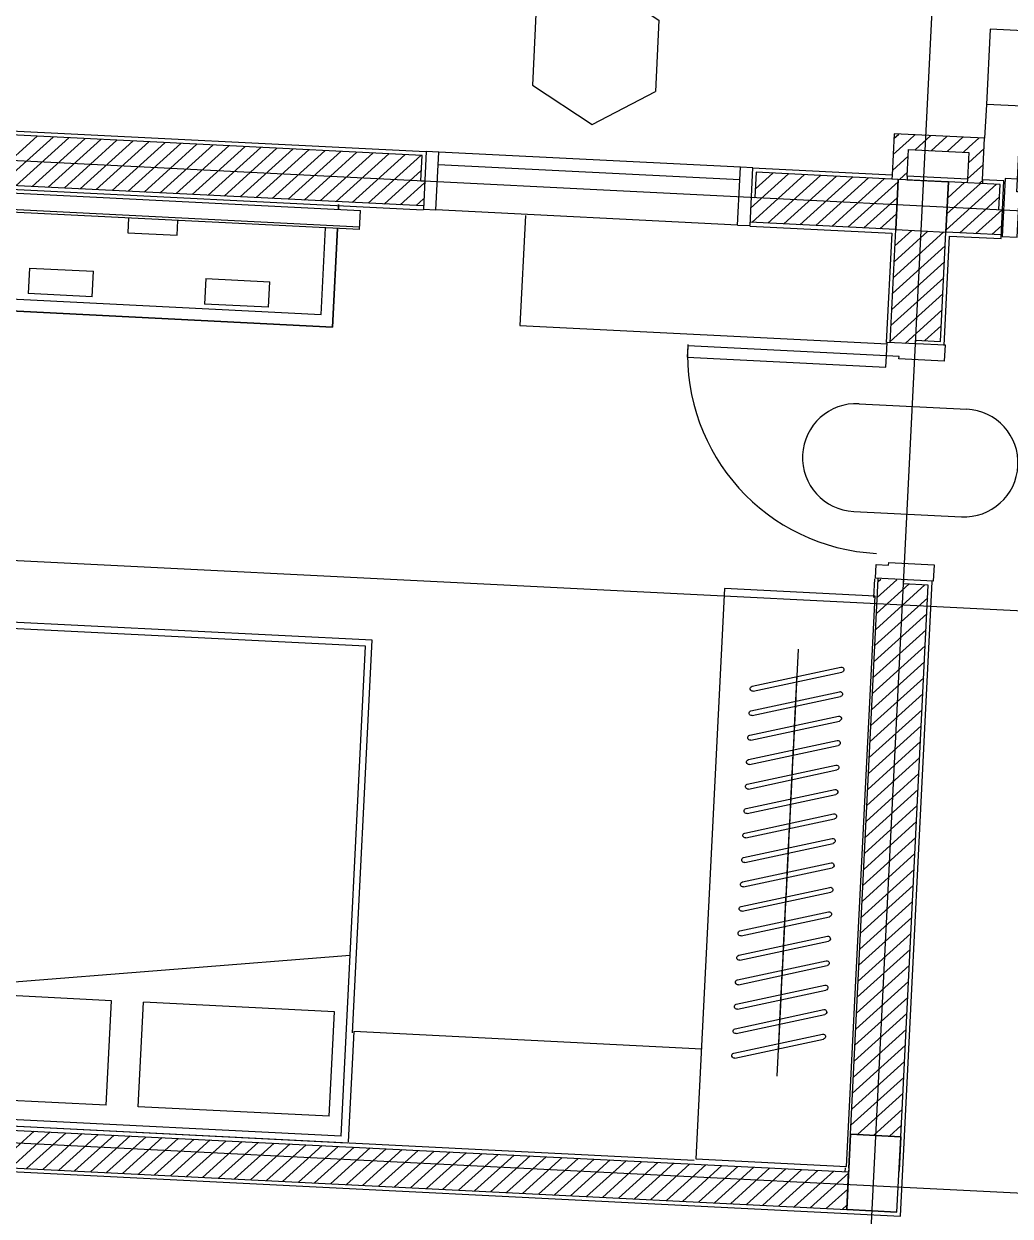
# Model space of a CAD drawing. Extents: x 549999 to 550212, y 1838161 to 1838467.
# Drawn here: x 550078.027 to 550081.947, y 1838358.146 to 1838362.885 of the extents above; entities that cross this region are included whole.
import ezdxf

# ---------------------------------------------------------------- set-up
doc = ezdxf.new("R2010")
doc.units = 0
for name, color, linetype in [('Level 1', 7, 'Continuous'), ('Level 11', 7, 'Continuous'), ('Level 14', 7, 'Continuous'), ('Level 18', 7, 'Continuous'), ('Level 25', 7, 'Continuous'), ('Level 26', 7, 'Continuous'), ('Level 36', 7, 'Continuous'), ('Level 4', 7, 'Continuous'), ('Level 5', 7, 'Continuous'), ('Level 6', 7, 'Continuous'), ('Level 7', 7, 'Continuous'), ('Level 9', 7, 'Continuous')]:
    doc.layers.add(name, color=color, linetype=linetype)

# ---------------------------------------------------------------- blocks, each defined once
blk = doc.blocks.new('BED_18')
at = {"layer": 'Level 1'}
for p, q in [((123.92, 76.56), (-56.08, 76.56)), ((-53.54, 74.02), (-53.54, -120.9)), ((-53.54, 74.02), (121.38, 74.02)), ((121.38, 74.02), (121.38, -120.9)), ((-48.46, 66.4), (-48.46, 24.82)), ((-48.46, 66.4), (27.57, 66.4)), ((27.57, 66.4), (27.57, 24.82)), ((40.27, 66.4), (40.27, 24.82)), ((40.27, 66.4), (116.3, 66.4)), ((116.3, 66.4), (116.3, 24.82)), ((-56.08, 32.78), (-56.08, -123.44)), ((123.92, -123.44), (123.92, 32.78)), ((121.38, 24.82), (-53.54, 1.98)), ((-48.46, 24.82), (27.57, 24.82)), ((40.27, 24.82), (116.3, 24.82)), ((-53.54, -120.9), (121.38, -120.9)), ((-56.08, -123.44), (123.92, -123.44))]:
    blk.add_line(p, q, dxfattribs=at)
blk = doc.blocks.new('FURNI8')
at = {"layer": 'Level 1'}
for p, q in [((-1241.89, 665.98), (-1285.67, 665.98)), ((-1241.89, 527.48), (-1241.89, 665.98))]:
    blk.add_line(p, q, dxfattribs=at)
blk = doc.blocks.new('LAO_T1')
at = {"layer": 'Level 1'}
for p, q in [((-80.94, 44), (-80.94, 42.12)), ((-80.94, 42.12), (-80.94, 44)), ((65.7, 42.12), (65.7, 44)), ((65.7, 44), (65.7, 42.12)), ((-84.39, 42.12), (74.47, 42.12)), ((-84.39, 42.12), (-84.39, 34.5)), ((74.47, 34.5), (74.47, 42.12)), ((-84.39, 35.62), (74.47, 35.62)), ((-84.39, 35.62), (-84.39, 34.5)), ((74.47, 34.5), (-84.39, 34.5)), ((74.47, 34.5), (-84.39, 34.5)), ((-80.94, 34.5), (-80.94, -4.74)), ((-80.94, -4.74), (-80.94, 34.5)), ((-76.2, 34.5), (-76.2, 0)), ((-76.2, 0), (-76.2, 34.5)), ((-17.46, 34.5), (-17.46, 28.58)), ((2.22, 28.58), (2.22, 34.5)), ((60.96, 0), (60.96, 34.5)), ((60.96, 0), (60.96, 34.5)), ((65.7, -4.74), (65.7, 34.5)), ((65.7, 34.5), (65.7, -4.74)), ((74.47, 34.5), (74.47, 35.62)), ((-17.46, 28.58), (2.22, 28.58)), ((-55.72, 12.63), (-30.32, 12.63)), ((-55.72, 12.63), (-55.72, 2.47)), ((-30.32, 2.47), (-30.32, 12.63)), ((14.46, 11.99), (39.86, 11.99)), ((14.46, 11.99), (14.46, 1.83)), ((39.86, 1.83), (39.86, 11.99)), ((-76.2, 0), (60.96, 0)), ((-76.2, 0), (60.96, 0)), ((-30.32, 2.47), (-55.72, 2.47)), ((39.86, 1.83), (14.46, 1.83)), ((-80.94, -4.74), (65.7, -4.74)), ((65.7, -4.74), (-80.94, -4.74))]:
    blk.add_line(p, q, dxfattribs=at)
for points in [[(-80.94, -4.74), (-80.94, -4.74), (-80.94, -4.74), (-80.94, -4.74)], [(-80.94, -4.74), (-80.94, -4.74), (-80.94, -4.74), (-80.94, -4.74)], [(65.7, -4.74), (65.7, -4.74), (65.7, -4.74), (65.7, -4.74)], [(65.7, -4.74), (65.7, -4.74), (65.7, -4.74), (65.7, -4.74)]]:
    blk.add_open_spline(points, degree=2, dxfattribs=at)
blk = doc.blocks.new('CUADI_')
at = {"layer": 'Level 5'}
for p, q in [((-46.5, 11.5), (-40, 11.5)), ((-46.5, -11.5), (-46.5, 11.5)), ((-40, 11.5), (-40, -6.5)), ((41, 11.5), (47.5, 11.5)), ((41, -6.5), (41, 11.5)), ((47.5, 11.5), (47.5, -11.5)), ((-41, -6.5), (-41, -11.5)), ((-40, -6.5), (-41, -6.5)), ((42, -6.5), (41, -6.5)), ((42, -11.5), (42, -6.5)), ((-41, -11.5), (-46.5, -11.5)), ((-36.5, -11.5), (-41, -11.5)), ((-41, -11.5), (-41, -90.62)), ((-36.5, -90.62), (-36.5, -11.5)), ((47.5, -11.5), (42, -11.5)), ((-41, -90.62), (-36.5, -90.62))]:
    blk.add_line(p, q, dxfattribs=at)
blk.add_arc((-41.5, -11.5), 79.12, 270, 0, dxfattribs=at)
blk = doc.blocks.new('FURN18')
at = {"layer": 'Level 1'}
for p, q in [((-561.62, 421.54), (-561.62, 194.54)), ((-501.62, 421.54), (-561.62, 421.54)), ((-501.62, 194.54), (-501.62, 421.54)), ((-561.62, 194.54), (-501.62, 194.54))]:
    blk.add_line(p, q, dxfattribs=at)
blk = doc.blocks.new('CUA_D3')
at = {"layer": 'Level 5'}
for p, q in [((60.35, 80.47), (60.35, 11.5)), ((65, 80.47), (60.35, 80.47)), ((65, 11.5), (65, 80.47)), ((-65, 11.5), (-65, 72.5)), ((-65, 72.5), (-60.24, 72.5)), ((-60.24, 72.5), (-60.24, 11.5)), ((-70, 11.5), (-70, -11.5)), ((-65, 11.5), (-70, 11.5)), ((-65, 6.5), (-65, 11.5)), ((-60.24, 11.5), (-65, 11.5)), ((60.35, 11.5), (65, 11.5)), ((70, 11.5), (65, 11.5)), ((65, 11.5), (65, 6.5)), ((70, -11.5), (70, 11.5)), ((-64, 6.5), (-65, 6.5)), ((-64, -11.5), (-64, 6.5)), ((65, 6.5), (64, 6.5)), ((64, 6.5), (64, -11.5)), ((-70, -11.5), (-64, -11.5)), ((64, -11.5), (70, -11.5))]:
    blk.add_line(p, q, dxfattribs=at)
for centre, radius, start, end in [((60.35, 16.05), 64.43, 90, 179.7467), ((-60.24, 16.33), 56.17, 0, 90)]:
    blk.add_arc(centre, radius, start, end, dxfattribs=at)
blk = doc.blocks.new('SO1100')
at = {"layer": 'Level 7'}
for p, q in [((-60, 11.5), (-65, 11.5)), ((-65, 11.5), (-65, -11.5)), ((-60, 6.5), (-60, 11.5)), ((60, 11.5), (-60, 11.5)), ((65, 11.5), (60, 11.5)), ((60, 6.5), (60, 11.5)), ((65, -11.5), (65, 11.5)), ((-60, -11.5), (-60, 6.5)), ((60, 6.5), (-60, 6.5)), ((60, -11.5), (60, 6.5)), ((-65, -11.5), (-60, -11.5)), ((60, -11.5), (-60, -11.5)), ((60, -11.5), (65, -11.5))]:
    blk.add_line(p, q, dxfattribs=at)
blk = doc.blocks.new('FURN22')
at = {"layer": 'Level 1'}
for p, q in [((-1241.89, 673.81), (-1285.67, 673.81)), ((-1285.67, 673.81), (-1285.67, 527.48))]:
    blk.add_line(p, q, dxfattribs=at)
blk = doc.blocks.new('REPEAT')
at = {"layer": 'Level 11'}
for p, q in [((-151.62, -17.13), (-142.31, 17.65)), ((-149.69, -17.65), (-140.38, 17.13)), ((-141.89, -17.13), (-132.57, 17.65)), ((-139.96, -17.65), (-130.64, 17.13)), ((-132.16, -17.13), (-122.84, 17.65)), ((-130.23, -17.65), (-120.91, 17.13)), ((-122.42, -17.13), (-113.11, 17.65)), ((-120.49, -17.65), (-111.18, 17.13)), ((-112.69, -17.13), (-103.37, 17.65)), ((-110.76, -17.65), (-101.44, 17.13)), ((-102.96, -17.13), (-93.64, 17.65)), ((-101.03, -17.65), (-91.71, 17.13)), ((-93.22, -17.13), (-83.91, 17.65)), ((-91.29, -17.65), (-81.98, 17.13)), ((-83.49, -17.13), (-74.17, 17.65)), ((-81.56, -17.65), (-72.24, 17.13)), ((-73.76, -17.13), (-64.44, 17.65)), ((-71.83, -17.65), (-62.51, 17.13)), ((-64.02, -17.13), (-54.71, 17.65)), ((-62.09, -17.65), (-52.78, 17.13)), ((-54.29, -17.13), (-44.97, 17.65)), ((-52.36, -17.65), (-43.04, 17.13)), ((-44.56, -17.13), (-35.24, 17.65)), ((-42.63, -17.65), (-33.31, 17.13)), ((-34.82, -17.13), (-25.51, 17.65)), ((-32.89, -17.65), (-23.58, 17.13)), ((-25.09, -17.13), (-15.77, 17.65)), ((-23.16, -17.65), (-13.84, 17.13)), ((-15.36, -17.13), (-6.04, 17.65)), ((-13.43, -17.65), (-4.11, 17.13)), ((-5.62, -17.13), (3.69, 17.65)), ((-3.69, -17.65), (5.62, 17.13)), ((-158, 0), (-134, 0)), ((-148.27, 0), (-124.27, 0)), ((-138.53, 0), (-114.53, 0)), ((-128.8, 0), (-104.8, 0)), ((-119.07, 0), (-95.07, 0)), ((-109.33, 0), (-85.33, 0)), ((-99.6, 0), (-75.6, 0)), ((-89.87, 0), (-65.87, 0)), ((-80.13, 0), (-56.13, 0)), ((-70.4, 0), (-46.4, 0)), ((-60.67, 0), (-36.67, 0)), ((-50.93, 0), (-26.93, 0)), ((-41.2, 0), (-17.2, 0)), ((-31.47, 0), (-7.47, 0)), ((-21.73, 0), (2.27, 0)), ((-12, 0), (12, 0))]:
    blk.add_line(p, q, dxfattribs=at)
for centre, start, end in [((-141.34, 17.39), 345, 165), ((-131.61, 17.39), 345, 165), ((-121.87, 17.39), 345, 165), ((-112.14, 17.39), 345, 165), ((-102.41, 17.39), 345, 165), ((-92.67, 17.39), 345, 165), ((-82.94, 17.39), 345, 165), ((-73.21, 17.39), 345, 165), ((-63.47, 17.39), 345, 165), ((-53.74, 17.39), 345, 165), ((-44.01, 17.39), 345, 165), ((-34.27, 17.39), 345, 165), ((-24.54, 17.39), 345, 165), ((-14.81, 17.39), 345, 165), ((-5.07, 17.39), 345, 165), ((4.66, 17.39), 345, 165), ((-150.66, -17.39), 165, 345), ((-140.93, -17.39), 165, 345), ((-131.19, -17.39), 165, 345), ((-121.46, -17.39), 165, 345), ((-111.73, -17.39), 165, 345), ((-101.99, -17.39), 165, 345), ((-92.26, -17.39), 165, 345), ((-82.53, -17.39), 165, 345), ((-72.79, -17.39), 165, 345), ((-63.06, -17.39), 165, 345), ((-53.33, -17.39), 165, 345), ((-43.59, -17.39), 165, 345), ((-33.86, -17.39), 165, 345), ((-24.13, -17.39), 165, 345), ((-14.39, -17.39), 165, 345), ((-4.66, -17.39), 165, 345)]:
    blk.add_arc(centre, 1, start, end, dxfattribs=at)
blk = doc.blocks.new('WINDOW')
at = {"layer": 'Level 26'}
for p, q in [((0, 0.3175), (-0.2721, 0.1573)), ((0, 0.3175), (0.2718, 0.1574)), ((-0.2721, 0.1573), (-0.2721, -0.1572)), ((0.2718, 0.1574), (0.2718, -0.1585)), ((-0.2721, -0.1572), (0, -0.3175)), ((0, -0.3175), (0.2718, -0.1585))]:
    blk.add_line(p, q, dxfattribs=at)
blk = doc.blocks.new('DOOR_T')
at = {"layer": 'Level 25'}
for p, q in [((-0.2381, 0.2381), (0.2381, 0.2381)), ((-0.2381, -0.2381), (0.2381, -0.2381))]:
    blk.add_line(p, q, dxfattribs=at)
for centre, start, end in [((-0.2381, 0), 90, 270), ((0.2381, 0), 270, 90)]:
    blk.add_arc(centre, 0.2381, start, end, dxfattribs=at)

msp = doc.modelspace()

# ---------------------------------------------------------------- linework, layer by layer
at = {"layer": 'Level 14'}
for p, q in [((550077.8697, 1838362.2481), (550078.0794, 1838362.4379)), ((550077.9332, 1838362.245), (550078.143, 1838362.4347)), ((550077.9968, 1838362.2418), (550078.2065, 1838362.4315)), ((550078.0604, 1838362.2386), (550078.2701, 1838362.4284)), ((550078.1239, 1838362.2354), (550078.3337, 1838362.4252)), ((550078.1875, 1838362.2322), (550078.3972, 1838362.422)), ((550078.251, 1838362.2291), (550078.4608, 1838362.4188)), ((550078.3146, 1838362.2259), (550078.5243, 1838362.4157)), ((550078.3782, 1838362.2227), (550078.5879, 1838362.4125)), ((550078.4417, 1838362.2195), (550078.6515, 1838362.4093)), ((550078.5053, 1838362.2164), (550078.715, 1838362.4061)), ((550081.4821, 1838362.3657), (550081.545, 1838362.4226)), ((550081.4853, 1838362.4292), (550081.5048, 1838362.4469)), ((550081.545, 1838362.4226), (550081.5683, 1838362.4437)), ((550081.569, 1838362.3836), (550081.6319, 1838362.4405)), ((550081.6325, 1838362.3804), (550081.6954, 1838362.4373)), ((550081.6961, 1838362.3772), (550081.759, 1838362.4342)), ((550081.784, 1838362.3961), (550081.8226, 1838362.431)), ((550078.5688, 1838362.2132), (550078.7786, 1838362.4029)), ((550078.6324, 1838362.21), (550078.8421, 1838362.3998)), ((550078.696, 1838362.2068), (550078.9057, 1838362.3966)), ((550078.7595, 1838362.2036), (550078.9693, 1838362.3934)), ((550078.8231, 1838362.2005), (550079.0328, 1838362.3902)), ((550078.8866, 1838362.1973), (550079.0964, 1838362.3871)), ((550078.9502, 1838362.1941), (550079.1599, 1838362.3839)), ((550079.0138, 1838362.1909), (550079.2235, 1838362.3807)), ((550079.0773, 1838362.1878), (550079.2871, 1838362.3775)), ((550079.1409, 1838362.1846), (550079.3506, 1838362.3743)), ((550079.2044, 1838362.1814), (550079.4142, 1838362.3712)), ((550079.268, 1838362.1782), (550079.4777, 1838362.368)), ((550079.3316, 1838362.175), (550079.5413, 1838362.3648)), ((550079.3951, 1838362.1719), (550079.6049, 1838362.3616)), ((550081.4789, 1838362.3021), (550081.5418, 1838362.3591)), ((550081.7596, 1838362.3741), (550081.784, 1838362.3961)), ((550081.7808, 1838362.3325), (550081.8437, 1838362.3895)), ((550081.7776, 1838362.269), (550081.8405, 1838362.3259)), ((550079.4587, 1838362.1687), (550079.6066, 1838362.3025)), ((550080.9157, 1838362.1519), (550081.0667, 1838362.2886)), ((550080.9206, 1838362.0956), (550081.1303, 1838362.2854)), ((550080.9346, 1838362.2297), (550081.0032, 1838362.2917)), ((550080.9378, 1838362.2933), (550080.9396, 1838362.2949)), ((550080.9841, 1838362.0924), (550081.1939, 1838362.2822)), ((550081.0477, 1838362.0893), (550081.2574, 1838362.279)), ((550081.1112, 1838362.0861), (550081.321, 1838362.2758)), ((550081.1748, 1838362.0829), (550081.3845, 1838362.2727)), ((550081.2384, 1838362.0797), (550081.4481, 1838362.2695)), ((550081.5067, 1838362.2666), (550081.5387, 1838362.2955)), ((550079.5222, 1838362.1655), (550079.6191, 1838362.2532)), ((550081.3019, 1838362.0765), (550081.5017, 1838362.2573)), ((550081.6924, 1838362.0657), (550081.893, 1838362.2472)), ((550081.6955, 1838362.1293), (550081.8295, 1838362.2504)), ((550081.6987, 1838362.1928), (550081.7659, 1838362.2536)), ((550081.7019, 1838362.2564), (550081.7023, 1838362.2568)), ((550081.8245, 1838362.2507), (550081.8374, 1838362.2623)), ((550079.5858, 1838362.1623), (550079.616, 1838362.1896)), ((550081.3655, 1838362.0734), (550081.4985, 1838362.1937)), ((550081.7468, 1838362.0543), (550081.9042, 1838362.1966)), ((550081.429, 1838362.0702), (550081.4953, 1838362.1302)), ((550081.8104, 1838362.0511), (550081.9153, 1838362.146)), ((550081.874, 1838362.0479), (550081.9135, 1838362.0838)), ((550081.4826, 1838361.8759), (550081.6833, 1838362.0575)), ((550081.4858, 1838361.9395), (550081.6197, 1838362.0607)), ((550081.489, 1838362.0031), (550081.5562, 1838362.0638)), ((550081.4922, 1838362.0666), (550081.4926, 1838362.067)), ((550081.4795, 1838361.8124), (550081.6892, 1838362.0021)), ((550081.4763, 1838361.7488), (550081.686, 1838361.9386)), ((550081.4731, 1838361.6853), (550081.6828, 1838361.875)), ((550081.4699, 1838361.6217), (550081.6797, 1838361.8115)), ((550081.5292, 1838361.6146), (550081.6765, 1838361.7479)), ((550081.6085, 1838361.6257), (550081.6733, 1838361.6843)), ((550081.4127, 1838360.4776), (550081.6082, 1838360.6545)), ((550081.4159, 1838360.5412), (550081.5447, 1838360.6577)), ((550081.4191, 1838360.6047), (550081.4968, 1838360.6751)), ((550081.4223, 1838360.6683), (550081.4333, 1838360.6782)), ((550081.4096, 1838360.414), (550081.6193, 1838360.6038)), ((550081.4064, 1838360.3505), (550081.6161, 1838360.5403)), ((550081.4032, 1838360.2869), (550081.6129, 1838360.4767)), ((550081.4, 1838360.2234), (550081.6098, 1838360.4131)), ((550081.3968, 1838360.1598), (550081.6066, 1838360.3496)), ((550081.3937, 1838360.0962), (550081.6034, 1838360.286)), ((550081.3905, 1838360.0327), (550081.6002, 1838360.2224)), ((550081.3873, 1838359.9691), (550081.597, 1838360.1589)), ((550081.3841, 1838359.9056), (550081.5939, 1838360.0953)), ((550081.381, 1838359.842), (550081.5907, 1838360.0318)), ((550081.3778, 1838359.7784), (550081.5875, 1838359.9682)), ((550081.3746, 1838359.7149), (550081.5843, 1838359.9046)), ((550081.3714, 1838359.6513), (550081.5812, 1838359.8411)), ((550081.3682, 1838359.5878), (550081.578, 1838359.7775)), ((550081.3651, 1838359.5242), (550081.5748, 1838359.714)), ((550081.3619, 1838359.4606), (550081.5716, 1838359.6504)), ((550081.3587, 1838359.3971), (550081.5684, 1838359.5868)), ((550081.3555, 1838359.3335), (550081.5653, 1838359.5233)), ((550081.3524, 1838359.27), (550081.5621, 1838359.4597)), ((550081.3492, 1838359.2064), (550081.5589, 1838359.3962)), ((550081.346, 1838359.1428), (550081.5557, 1838359.3326)), ((550081.3428, 1838359.0793), (550081.5526, 1838359.269)), ((550081.3396, 1838359.0157), (550081.5494, 1838359.2055)), ((550081.3365, 1838358.9522), (550081.5462, 1838359.1419)), ((550081.3333, 1838358.8886), (550081.543, 1838359.0784)), ((550081.3301, 1838358.825), (550081.5398, 1838359.0148)), ((550081.3269, 1838358.7615), (550081.5367, 1838358.9512)), ((550081.3238, 1838358.6979), (550081.5335, 1838358.8877)), ((550081.3206, 1838358.6344), (550081.5303, 1838358.8241)), ((550081.3174, 1838358.5708), (550081.5271, 1838358.7606)), ((550081.3142, 1838358.5072), (550081.524, 1838358.697)), ((550081.3403, 1838358.4701), (550081.5208, 1838358.6334)), ((550081.4038, 1838358.467), (550081.5176, 1838358.5699)), ((550077.9112, 1838358.3412), (550078.0685, 1838358.4835)), ((550077.9748, 1838358.338), (550078.1321, 1838358.4803)), ((550078.0383, 1838358.3348), (550078.1956, 1838358.4772)), ((550078.1019, 1838358.3317), (550078.2592, 1838358.474)), ((550081.4674, 1838358.4638), (550081.5144, 1838358.5063)), ((550078.1655, 1838358.3285), (550078.3228, 1838358.4708)), ((550078.229, 1838358.3253), (550078.3863, 1838358.4676)), ((550078.2926, 1838358.3221), (550078.4499, 1838358.4644)), ((550078.3561, 1838358.3189), (550078.5135, 1838358.4613)), ((550078.4197, 1838358.3158), (550078.577, 1838358.4581)), ((550078.4833, 1838358.3126), (550078.6406, 1838358.4549)), ((550078.5468, 1838358.3094), (550078.7041, 1838358.4517)), ((550078.6104, 1838358.3062), (550078.7677, 1838358.4486)), ((550078.6739, 1838358.3031), (550078.8313, 1838358.4454)), ((550078.7375, 1838358.2999), (550078.8948, 1838358.4422)), ((550078.8011, 1838358.2967), (550078.9584, 1838358.439)), ((550078.8646, 1838358.2935), (550079.0219, 1838358.4358)), ((550078.9282, 1838358.2903), (550079.0855, 1838358.4327)), ((550078.9918, 1838358.2872), (550079.1491, 1838358.4295)), ((550079.0553, 1838358.284), (550079.2126, 1838358.4263)), ((550079.1189, 1838358.2808), (550079.2762, 1838358.4231)), ((550079.1824, 1838358.2776), (550079.3397, 1838358.42)), ((550079.246, 1838358.2745), (550079.4033, 1838358.4168)), ((550079.3096, 1838358.2713), (550079.4669, 1838358.4136)), ((550079.3731, 1838358.2681), (550079.5304, 1838358.4104)), ((550079.4367, 1838358.2649), (550079.594, 1838358.4072)), ((550079.5002, 1838358.2617), (550079.6575, 1838358.4041)), ((550079.5638, 1838358.2586), (550079.7211, 1838358.4009)), ((550079.6274, 1838358.2554), (550079.7847, 1838358.3977)), ((550079.6909, 1838358.2522), (550079.8482, 1838358.3945)), ((550079.7545, 1838358.249), (550079.9118, 1838358.3914)), ((550079.818, 1838358.2459), (550079.9753, 1838358.3882)), ((550079.8816, 1838358.2427), (550080.0389, 1838358.385)), ((550079.9452, 1838358.2395), (550080.1025, 1838358.3818)), ((550080.0087, 1838358.2363), (550080.166, 1838358.3786)), ((550080.0723, 1838358.2331), (550080.2296, 1838358.3755)), ((550080.1358, 1838358.23), (550080.2931, 1838358.3723)), ((550080.1994, 1838358.2268), (550080.3567, 1838358.3691)), ((550080.263, 1838358.2236), (550080.4203, 1838358.3659)), ((550080.3265, 1838358.2204), (550080.4838, 1838358.3628)), ((550080.3901, 1838358.2173), (550080.5474, 1838358.3596)), ((550080.4536, 1838358.2141), (550080.6109, 1838358.3564)), ((550080.5172, 1838358.2109), (550080.6745, 1838358.3532)), ((550080.5808, 1838358.2077), (550080.7381, 1838358.35)), ((550080.6443, 1838358.2045), (550080.8016, 1838358.3469)), ((550080.7079, 1838358.2014), (550080.8652, 1838358.3437)), ((550080.7714, 1838358.1982), (550080.9287, 1838358.3405)), ((550080.835, 1838358.195), (550080.9923, 1838358.3373)), ((550080.8986, 1838358.1918), (550081.0559, 1838358.3342)), ((550080.9621, 1838358.1887), (550081.1194, 1838358.331)), ((550081.0257, 1838358.1855), (550081.183, 1838358.3278)), ((550081.0892, 1838358.1823), (550081.2465, 1838358.3246)), ((550081.1528, 1838358.1791), (550081.3047, 1838358.3166)), ((550081.2164, 1838358.176), (550081.3015, 1838358.253)), ((550081.2799, 1838358.1728), (550081.2983, 1838358.1894))]:
    msp.add_line(p, q, dxfattribs=at)
at = {"layer": 'Level 18'}
for p, q in [((550081.7233, 1838364.6872), (550080.6624, 1838343.4657)), ((550070.8105, 1838362.7012), (550099.944, 1838361.2447)), ((550075.4098, 1838358.5664), (550099.7492, 1838357.3496))]:
    msp.add_line(p, q, dxfattribs=at)
at = {"layer": 'Level 36'}
msp.add_line((550070.9505, 1838361.1043), (550099.992, 1838359.6524), dxfattribs=at)
at = {"layer": 'Level 4'}
for p, q in [((550079.6253, 1838362.3756), (550075.4954, 1838362.5821)), ((550079.6095, 1838362.3614), (550075.7094, 1838362.5564)), ((550081.4862, 1838362.4478), (550081.478, 1838362.283)), ((550081.8457, 1838362.4298), (550081.4862, 1838362.4478)), ((550081.8375, 1838362.265), (550081.8457, 1838362.4298)), ((550079.6045, 1838362.2615), (550079.6095, 1838362.3614)), ((550081.5379, 1838362.28), (550081.5431, 1838362.3849)), ((550081.5431, 1838362.3849), (550081.7828, 1838362.3729)), ((550081.7828, 1838362.3729), (550081.7776, 1838362.268)), ((550075.6637, 1838362.3434), (550079.6138, 1838362.1459)), ((550079.6145, 1838362.1609), (550075.6994, 1838362.3566)), ((550081.478, 1838362.283), (550080.9236, 1838362.3107)), ((550080.9379, 1838362.295), (550080.9329, 1838362.1951)), ((550081.5022, 1838362.2668), (550080.9379, 1838362.295)), ((550081.478, 1838362.283), (550081.4772, 1838362.268)), ((550081.4922, 1838362.067), (550081.5022, 1838362.2668)), ((550081.5379, 1838362.28), (550081.5371, 1838362.265)), ((550081.5371, 1838362.265), (550081.7019, 1838362.2568)), ((550081.7776, 1838362.268), (550081.5379, 1838362.28)), ((550081.7776, 1838362.268), (550081.7768, 1838362.2531)), ((550081.8375, 1838362.265), (550081.8368, 1838362.2501)), ((550081.9224, 1838362.2608), (550081.8375, 1838362.265)), ((550079.6045, 1838362.2615), (550079.6195, 1838362.2608)), ((550081.7019, 1838362.2568), (550081.6919, 1838362.057)), ((550081.9067, 1838362.2466), (550081.7019, 1838362.2568)), ((550081.9017, 1838362.1467), (550081.9067, 1838362.2466)), ((550081.9109, 1838362.0311), (550081.9224, 1838362.2608)), ((550080.9179, 1838362.1959), (550080.9329, 1838362.1951)), ((550081.9017, 1838362.1467), (550081.9167, 1838362.1459)), ((550080.9122, 1838362.081), (550081.4765, 1838362.0528)), ((550081.4922, 1838362.067), (550080.9129, 1838362.096)), ((550081.4765, 1838362.0528), (550081.4547, 1838361.6183)), ((550081.4697, 1838361.6176), (550081.4922, 1838362.067)), ((550081.6702, 1838361.6226), (550081.6919, 1838362.057)), ((550081.6845, 1838361.6069), (550081.7062, 1838362.0413)), ((550081.9117, 1838362.0461), (550081.6919, 1838362.057)), ((550081.7062, 1838362.0413), (550081.9109, 1838362.0311)), ((550081.5703, 1838361.6276), (550081.5696, 1838361.6126)), ((550081.5703, 1838361.6276), (550081.6702, 1838361.6226)), ((550081.3124, 1838358.4715), (550081.4228, 1838360.6788)), ((550081.4078, 1838360.6795), (550081.4041, 1838360.6046)), ((550081.5114, 1838358.1462), (550081.6375, 1838360.668)), ((550081.5122, 1838358.4615), (550081.6218, 1838360.6538)), ((550081.5227, 1838360.6738), (550081.5219, 1838360.6588)), ((550081.6218, 1838360.6538), (550081.5219, 1838360.6588)), ((550080.6915, 1838358.3674), (550075.5129, 1838358.6263)), ((550075.5122, 1838358.6113), (550081.3049, 1838358.3217)), ((550075.3791, 1838358.4528), (550081.5114, 1838358.1462)), ((550075.5047, 1838358.4615), (550081.2975, 1838358.1719)), ((550081.3057, 1838358.3367), (550081.3124, 1838358.4715)), ((550081.3124, 1838358.4715), (550081.5122, 1838358.4615)), ((550081.5122, 1838358.4615), (550081.5054, 1838358.3267)), ((550081.2907, 1838358.3374), (550081.29, 1838358.3225)), ((550081.2975, 1838358.1719), (550081.3049, 1838358.3217)), ((550081.4972, 1838358.1619), (550081.2975, 1838358.1719))]:
    msp.add_line(p, q, dxfattribs=at)
at = {"layer": 'Level 6'}
for p, q in [((550081.5022, 1838362.2668), (550081.4922, 1838362.067)), ((550081.5022, 1838362.2668), (550081.4922, 1838362.067)), ((550081.7019, 1838362.2568), (550081.5022, 1838362.2668)), ((550081.7019, 1838362.2568), (550081.5022, 1838362.2668)), ((550081.6919, 1838362.057), (550081.7019, 1838362.2568)), ((550081.6919, 1838362.057), (550081.7019, 1838362.2568)), ((550081.4922, 1838362.067), (550081.6919, 1838362.057)), ((550081.4922, 1838362.067), (550081.6919, 1838362.057)), ((550081.3124, 1838358.4715), (550081.2975, 1838358.1719)), ((550081.3124, 1838358.4715), (550081.3057, 1838358.3367)), ((550081.5122, 1838358.4615), (550081.3124, 1838358.4715)), ((550081.5122, 1838358.4615), (550081.3124, 1838358.4715)), ((550081.4972, 1838358.1619), (550081.5122, 1838358.4615)), ((550081.5054, 1838358.3267), (550081.5122, 1838358.4615)), ((550081.3057, 1838358.3367), (550081.3049, 1838358.3217)), ((550081.3049, 1838358.3217), (550081.2975, 1838358.1719)), ((550081.4972, 1838358.1619), (550081.5047, 1838358.3117)), ((550081.5047, 1838358.3117), (550081.5054, 1838358.3267)), ((550081.2975, 1838358.1719), (550081.4972, 1838358.1619)), ((550081.2975, 1838358.1719), (550081.4972, 1838358.1619))]:
    msp.add_line(p, q, dxfattribs=at)
at = {"layer": 'Level 9'}
for p, q in [((550081.8675, 1838362.8643), (550081.8525, 1838362.5647)), ((550083.448, 1838362.7853), (550081.8675, 1838362.8643)), ((550083.448, 1838362.7853), (550081.8675, 1838362.8643)), ((550081.8525, 1838362.5647), (550081.8457, 1838362.4298)), ((550083.433, 1838362.4856), (550081.8525, 1838362.5647)), ((550083.433, 1838362.4856), (550081.8525, 1838362.5647))]:
    msp.add_line(p, q, dxfattribs=at)

# ---------------------------------------------------------------- block references
at = {"layer": 'Level 1', "xscale": 0.010000000000000004, "yscale": 0.01}
for name, p, rotation in [('LAO_T1', (550078.6, 1838361.76), -2.8619937920406366), ('FURN22', (550087.37, 1838374.19), 87.13800620795936), ('FURN18', (550086.21, 1838356.15), -2.8619937920406366), ('BED_18', (550078.79, 1838359.23), 177.13800620795936), ('FURNI8', (550086.61, 1838370.95), 87.13800620795936)]:
    msp.add_blockref(name, p, dxfattribs=dict(at, rotation=rotation))
at = {"layer": 'Level 11', "xscale": 0.010000000000000004, "yscale": -0.01, "rotation": 87.13800620795938}
msp.add_blockref('REPEAT', (550081.1, 1838360.28), dxfattribs=at)
at = {"layer": 'Level 25', "xscale": 0.9000000000000004, "yscale": 0.9, "rotation": -2.8619937920406366}
msp.add_blockref('DOOR_T', (550081.55, 1838361.15), dxfattribs=at)
at = {"layer": 'Level 26', "xscale": 0.9000000000000004, "yscale": 0.9, "rotation": -2.8619937920406366}
msp.add_blockref('WINDOW', (550080.3, 1838362.77), dxfattribs=at)
at = {"layer": 'Level 5', "xscale": 0.010000000000000004, "yscale": 0.01}
for name, p, rotation in [('CUA_D3', (550082.62, 1838362.12), -2.8619937920406366), ('CUADI_', (550081.55, 1838361.15), -92.86199379204065)]:
    msp.add_blockref(name, p, dxfattribs=dict(at, rotation=rotation))
at = {"layer": 'Level 7', "xscale": 0.010000000000000004, "yscale": 0.01, "rotation": -2.8619937920406366}
msp.add_blockref('SO1100', (550080.27, 1838362.23), dxfattribs=at)

doc.saveas('drawing.dxf')
